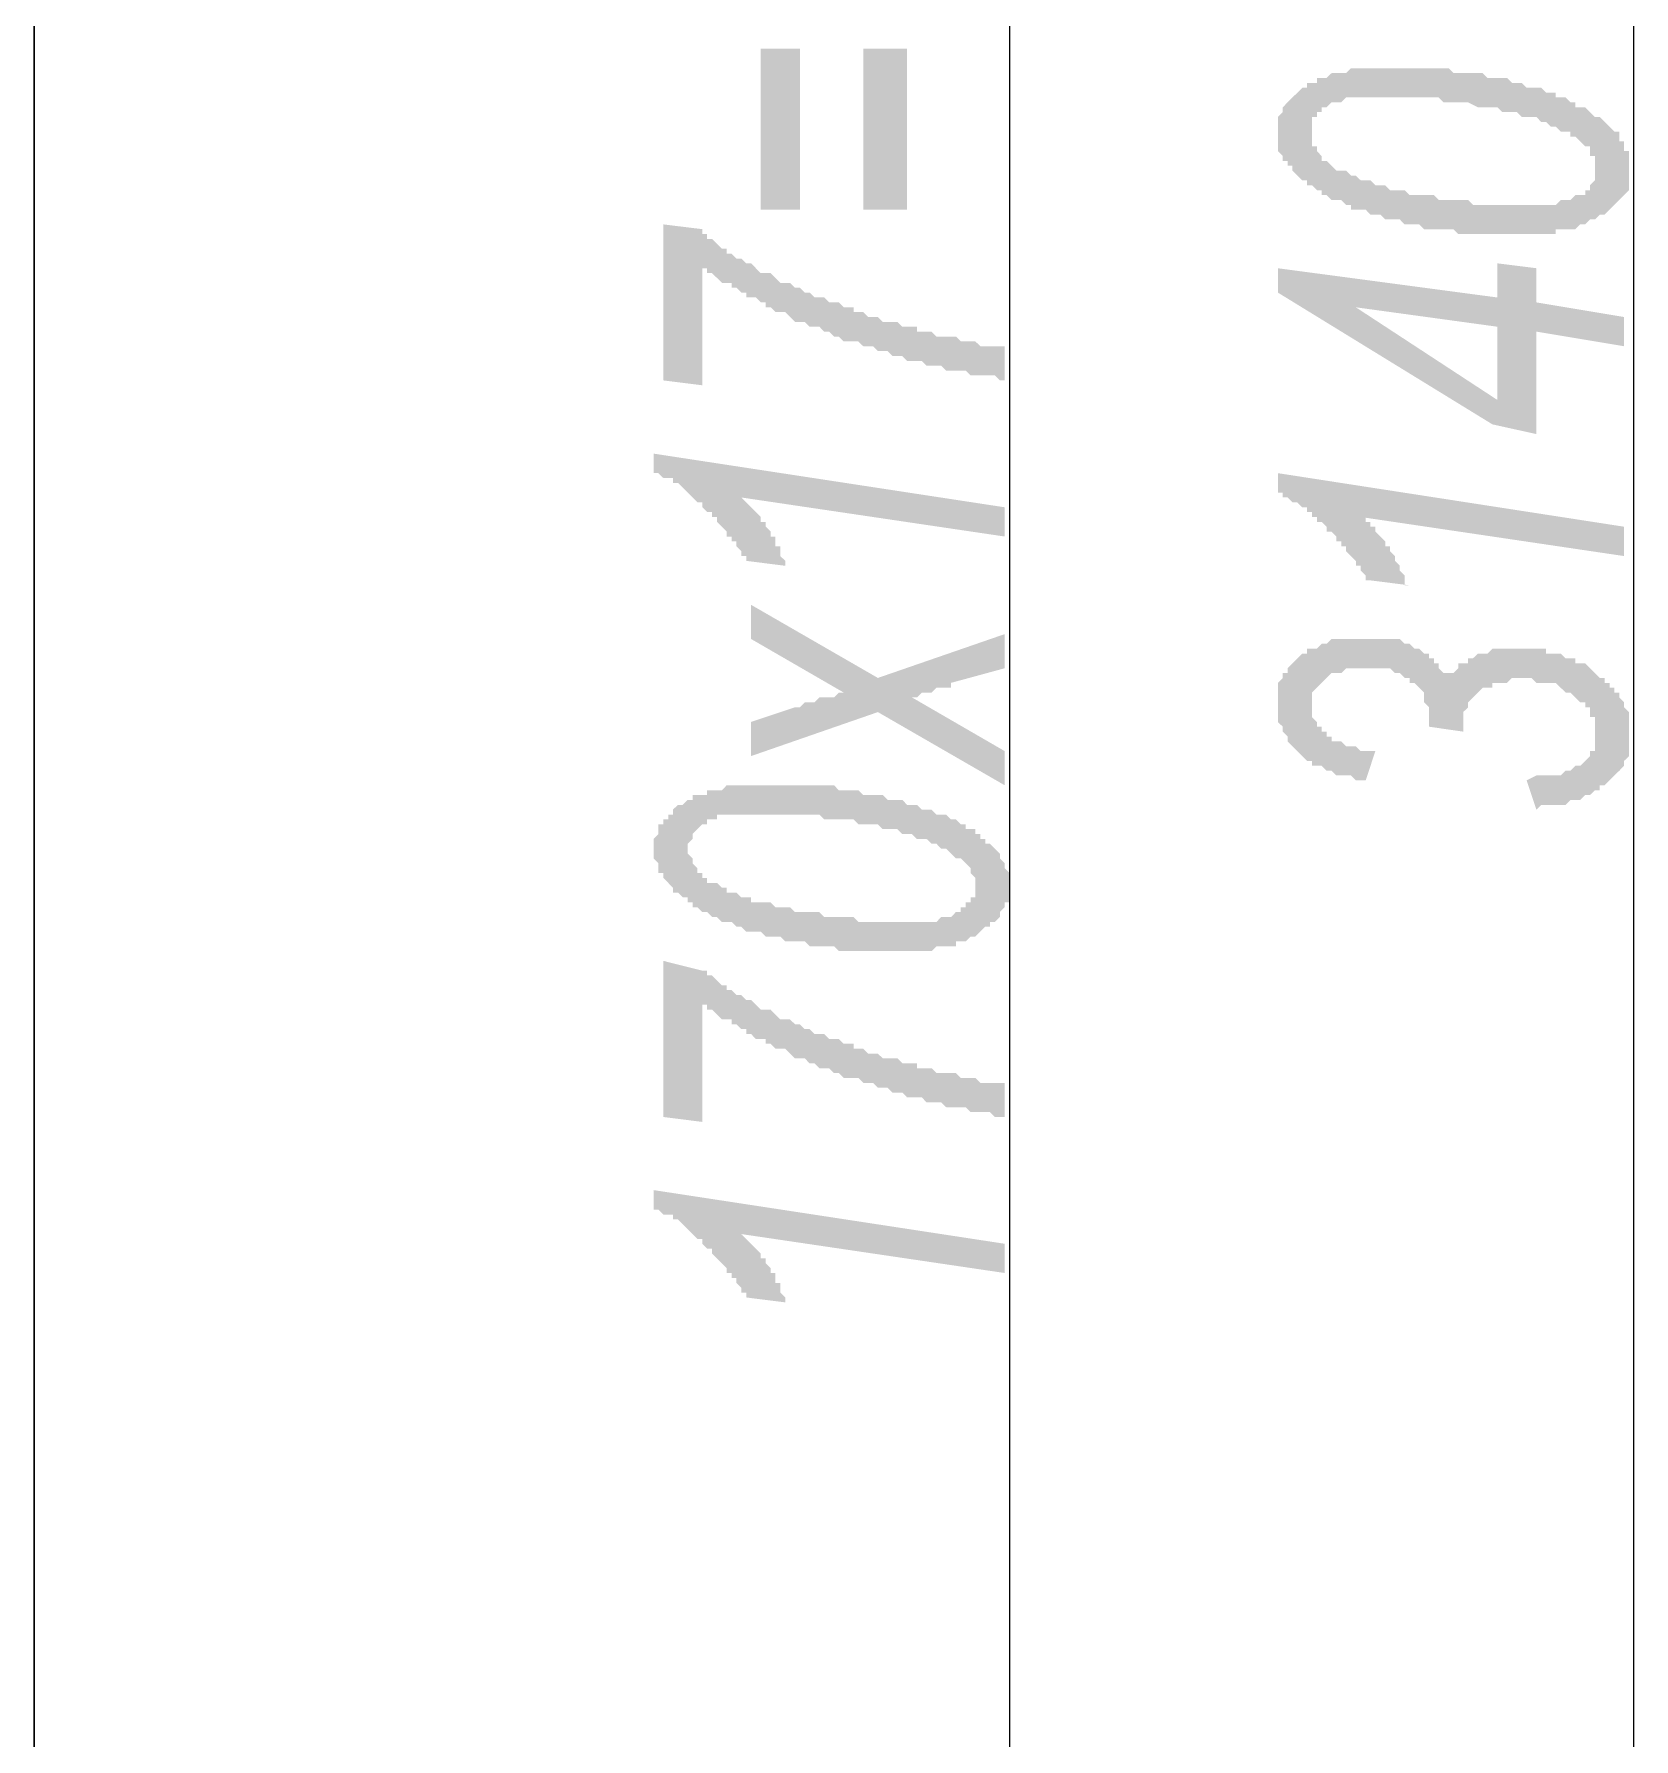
# Model space of a CAD drawing. Header units: millimetres. Extents: x 1372 to 666090, y 1285 to 31551.
# Drawn here: x 578138 to 579506, y 19870 to 21328 of the extents above; entities that cross this region are included whole.
import ezdxf

# ---------------------------------------------------------------- set-up
doc = ezdxf.new("R2010")
doc.units = ezdxf.units.MM
doc.layers.add('PDF _0', color=7, linetype='Continuous')
doc.layers.add('PDF _Аннотация - Общий_Ном._пера__1', color=7, linetype='Continuous')
doc.layers.add('PDF _Аннотация - Общий_Ном._пера__101', color=7, linetype='Continuous', true_color=0x989898)

msp = doc.modelspace()

# ---------------------------------------------------------------- hatches: boundary and pattern name
at = {"layer": 'PDF _0', "transparency": 33554559}
h = msp.add_hatch(color=256, dxfattribs=at)
h.paths.add_polyline_path([(579401.5, 21156.6), (579397.3, 21156.6), (579393.2, 21156.6), (579389, 21156.6), (579384.8, 21156.6), (579380.6, 21156.6), (579376.5, 21156.6), (579372.3, 21156.6), (579368.1, 21156.6), (579364, 21156.6), (579359.8, 21156.6), (579355.6, 21156.6), (579351.5, 21160.8), (579347.3, 21160.8), (579343.1, 21160.8), (579338.9, 21160.8), (579334.8, 21160.8), (579330.6, 21160.8), (579326.4, 21160.8), (579322.3, 21164.9), (579318.1, 21164.9), (579313.9, 21164.9), (579309.7, 21164.9), (579305.6, 21169.1), (579301.4, 21169.1), (579297.2, 21169.1), (579293.1, 21169.1), (579288.9, 21173.3), (579284.7, 21173.3), (579280.5, 21173.3), (579280.5, 21173.3), (579276.4, 21177.5), (579272.2, 21177.5), (579268, 21177.5), (579263.9, 21177.5), (579263.9, 21181.6), (579263.9, 21181.6), (579259.7, 21181.6), (579255.5, 21185.8), (579251.4, 21185.8), (579247.2, 21185.8), (579243, 21190), (579238.8, 21190), (579238.8, 21194.1), (579234.7, 21194.1), (579230.5, 21198.3), (579230.5, 21198.3), (579226.3, 21198.3), (579226.3, 21202.5), (579222.2, 21202.5), (579218, 21206.6), (579218, 21206.6), (579213.8, 21210.8), (579213.8, 21215), (579209.6, 21215), (579209.6, 21219.2), (579205.5, 21219.2), (579205.5, 21223.3), (579205.5, 21223.3), (579201.3, 21227.5), (579201.3, 21227.5), (579201.3, 21231.7), (579201.3, 21235.8), (579201.3, 21235.8), (579201.3, 21240), (579201.3, 21244.2), (579201.3, 21248.4), (579201.3, 21248.4), (579201.3, 21252.5), (579201.3, 21256.7), (579201.3, 21256.7), (579205.5, 21260.9), (579205.5, 21260.9), (579205.5, 21265), (579209.6, 21269.2), (579209.6, 21269.2), (579213.8, 21273.4), (579213.8, 21273.4), (579218, 21277.5), (579218, 21277.5), (579222.2, 21281.7), (579226.3, 21281.7), (579226.3, 21285.9), (579230.5, 21285.9), (579234.7, 21285.9), (579234.7, 21290.1), (579238.8, 21290.1), (579243, 21290.1), (579247.2, 21294.2), (579251.4, 21294.2), (579255.5, 21294.2), (579255.5, 21294.2), (579259.7, 21294.2), (579263.9, 21298.4), (579268, 21298.4), (579272.2, 21298.4), (579276.4, 21298.4), (579284.7, 21298.4), (579288.9, 21298.4), (579293.1, 21298.4), (579297.2, 21298.4), (579297.2, 21298.4), (579301.4, 21298.4), (579305.6, 21298.4), (579309.7, 21298.4), (579313.9, 21298.4), (579318.1, 21298.4), (579322.3, 21298.4), (579326.4, 21298.4), (579330.6, 21298.4), (579334.8, 21298.4), (579338.9, 21298.4), (579343.1, 21298.4), (579347.3, 21298.4), (579351.5, 21294.2), (579355.6, 21294.2), (579359.8, 21294.2), (579364, 21294.2), (579368.1, 21294.2), (579372.3, 21294.2), (579376.5, 21294.2), (579380.6, 21290.1), (579384.8, 21290.1), (579389, 21290.1), (579393.2, 21290.1), (579397.3, 21290.1), (579397.3, 21290.1), (579401.5, 21285.9), (579405.7, 21285.9), (579409.8, 21285.9), (579414, 21281.7), (579418.2, 21281.7), (579422.4, 21281.7), (579426.5, 21281.7), (579430.7, 21277.5), (579434.9, 21277.5), (579439, 21277.5), (579439, 21273.4), (579443.2, 21273.4), (579447.4, 21273.4), (579451.5, 21269.2), (579455.7, 21269.2), (579455.7, 21265), (579459.9, 21265), (579464.1, 21265), (579468.2, 21260.9), (579468.2, 21260.9), (579472.4, 21256.7), (579476.6, 21256.7), (579476.6, 21256.7), (579480.7, 21252.5), (579480.7, 21252.5), (579484.9, 21248.4), (579484.9, 21248.4), (579489.1, 21244.2), (579493.3, 21244.2), (579493.3, 21240), (579493.3, 21235.8), (579497.4, 21235.8), (579497.4, 21231.7), (579497.4, 21227.5), (579501.6, 21227.5), (579501.6, 21223.3), (579501.6, 21223.3), (579501.6, 21219.2), (579501.6, 21215), (579501.6, 21215), (579501.6, 21210.8), (579501.6, 21206.6), (579501.6, 21206.6), (579501.6, 21202.5), (579501.6, 21198.3), (579501.6, 21198.3), (579501.6, 21194.1), (579497.4, 21190), (579497.4, 21190), (579493.3, 21185.8), (579493.3, 21185.8), (579489.1, 21181.6), (579489.1, 21181.6), (579484.9, 21177.5), (579484.9, 21177.5), (579480.7, 21173.3), (579476.6, 21173.3), (579472.4, 21169.1), (579472.4, 21169.1), (579468.2, 21169.1), (579464.1, 21164.9), (579464.1, 21164.9), (579459.9, 21164.9), (579455.7, 21160.8), (579451.5, 21160.8), (579447.4, 21160.8), (579443.2, 21160.8), (579439, 21160.8), (579439, 21156.6), (579434.9, 21156.6), (579430.7, 21156.6), (579426.5, 21156.6), (579418.2, 21156.6), (579414, 21156.6), (579409.8, 21156.6), (579405.7, 21156.6), (579401.5, 21156.6), (579401.5, 21156.6)], flags=0)
h.paths.add_polyline_path([(579409.8, 21181.6), (579414, 21181.6), (579418.2, 21181.6), (579422.4, 21181.6), (579430.7, 21181.6), (579434.9, 21181.6), (579434.9, 21181.6), (579439, 21181.6), (579443.2, 21185.8), (579447.4, 21185.8), (579451.5, 21185.8), (579451.5, 21185.8), (579455.7, 21190), (579459.9, 21190), (579464.1, 21190), (579464.1, 21194.1), (579468.2, 21194.1), (579468.2, 21198.3), (579472.4, 21202.5), (579472.4, 21202.5), (579472.4, 21206.6), (579472.4, 21206.6), (579472.4, 21210.8), (579472.4, 21210.8), (579472.4, 21215), (579472.4, 21219.2), (579472.4, 21219.2), (579472.4, 21223.3), (579468.2, 21223.3), (579468.2, 21227.5), (579468.2, 21231.7), (579464.1, 21231.7), (579459.9, 21235.8), (579459.9, 21235.8), (579455.7, 21240), (579455.7, 21240), (579451.5, 21240), (579451.5, 21244.2), (579447.4, 21244.2), (579443.2, 21244.2), (579439, 21248.4), (579439, 21248.4), (579434.9, 21248.4), (579430.7, 21252.5), (579426.5, 21252.5), (579426.5, 21252.5), (579422.4, 21256.7), (579418.2, 21256.7), (579414, 21256.7), (579409.8, 21256.7), (579405.7, 21260.9), (579401.5, 21260.9), (579397.3, 21260.9), (579393.2, 21260.9), (579389, 21265), (579384.8, 21265), (579380.6, 21265), (579376.5, 21265), (579372.3, 21265), (579364, 21269.2), (579359.8, 21269.2), (579355.6, 21269.2), (579351.5, 21269.2), (579347.3, 21269.2), (579343.1, 21269.2), (579338.9, 21273.4), (579334.8, 21273.4), (579330.6, 21273.4), (579326.4, 21273.4), (579322.3, 21273.4), (579318.1, 21273.4), (579313.9, 21273.4), (579309.7, 21273.4), (579305.6, 21273.4), (579301.4, 21273.4), (579301.4, 21273.4), (579297.2, 21273.4), (579293.1, 21273.4), (579288.9, 21273.4), (579284.7, 21273.4), (579280.5, 21273.4), (579276.4, 21273.4), (579272.2, 21273.4), (579268, 21273.4), (579263.9, 21273.4), (579259.7, 21273.4), (579255.5, 21269.2), (579251.4, 21269.2), (579247.2, 21269.2), (579247.2, 21269.2), (579243, 21265), (579238.8, 21265), (579238.8, 21260.9), (579234.7, 21260.9), (579234.7, 21256.7), (579230.5, 21256.7), (579230.5, 21252.5), (579230.5, 21248.4), (579230.5, 21248.4), (579230.5, 21244.2), (579230.5, 21244.2), (579230.5, 21240), (579230.5, 21235.8), (579230.5, 21235.8), (579230.5, 21231.7), (579234.7, 21231.7), (579234.7, 21227.5), (579238.8, 21223.3), (579238.8, 21223.3), (579238.8, 21219.2), (579243, 21219.2), (579247.2, 21215), (579247.2, 21215), (579251.4, 21210.8), (579255.5, 21210.8), (579259.7, 21210.8), (579263.9, 21206.6), (579263.9, 21206.6), (579268, 21206.6), (579272.2, 21202.5), (579272.2, 21202.5), (579276.4, 21202.5), (579280.5, 21202.5), (579284.7, 21198.3), (579288.9, 21198.3), (579288.9, 21198.3), (579293.1, 21198.3), (579297.2, 21194.1), (579301.4, 21194.1), (579305.6, 21194.1), (579309.7, 21194.1), (579313.9, 21190), (579318.1, 21190), (579326.4, 21190), (579330.6, 21190), (579334.8, 21190), (579338.9, 21185.8), (579343.1, 21185.8), (579351.5, 21185.8), (579355.6, 21185.8), (579359.8, 21185.8), (579364, 21185.8), (579368.1, 21181.6), (579372.3, 21181.6), (579376.5, 21181.6), (579380.6, 21181.6), (579384.8, 21181.6), (579389, 21181.6), (579393.2, 21181.6), (579397.3, 21181.6), (579397.3, 21181.6), (579401.5, 21181.6), (579405.7, 21181.6), (579409.8, 21181.6), (579409.8, 21181.6)], flags=0)
for points in [[(578967.8, 21031.5), (578963.6, 21031.5), (578959.4, 21035.7), (578955.2, 21035.7), (578951.1, 21035.7), (578951.1, 21035.7), (578946.9, 21035.7), (578942.7, 21035.7), (578938.6, 21035.7), (578934.4, 21039.8), (578930.2, 21039.8), (578926, 21039.8), (578921.9, 21039.8), (578917.7, 21039.8), (578913.5, 21044), (578909.4, 21044), (578905.2, 21044), (578901, 21044), (578896.9, 21048.2), (578892.7, 21048.2), (578892.7, 21048.2), (578888.5, 21048.2), (578884.3, 21048.2), (578880.2, 21052.3), (578876, 21052.3), (578871.8, 21052.3), (578867.7, 21056.5), (578863.5, 21056.5), (578859.3, 21056.5), (578859.3, 21056.5), (578855.1, 21060.7), (578851, 21060.7), (578846.8, 21060.7), (578842.6, 21064.8), (578838.5, 21064.8), (578834.3, 21064.8), (578830.1, 21064.8), (578825.9, 21069), (578825.9, 21069), (578821.8, 21069), (578817.6, 21073.2), (578813.4, 21073.2), (578809.3, 21077.4), (578805.1, 21077.4), (578800.9, 21077.4), (578796.8, 21081.5), (578792.6, 21081.5), (578792.6, 21081.5), (578788.4, 21081.5), (578784.2, 21085.7), (578784.2, 21085.7), (578780.1, 21089.9), (578775.9, 21089.9), (578771.7, 21089.9), (578767.6, 21094), (578763.4, 21094), (578763.4, 21098.2), (578759.2, 21098.2), (578755, 21102.4), (578750.9, 21102.4), (578746.7, 21102.4), (578746.7, 21106.6), (578742.5, 21106.6), (578738.4, 21110.7), (578734.2, 21110.7), (578734.2, 21114.9), (578730, 21114.9), (578725.9, 21114.9), (578721.7, 21119.1), (578721.7, 21119.1), (578717.5, 21123.2), (578713.3, 21123.2), (578713.3, 21127.4), (578709.2, 21127.4), (578709.2, 21127.4), (578709.2, 21027.3), (578675.8, 21031.5), (578675.8, 21164.9), (578709.2, 21160.8), (578709.2, 21156.6), (578713.3, 21156.6), (578713.3, 21152.4), (578717.5, 21152.4), (578721.7, 21148.3), (578721.7, 21148.3), (578725.9, 21144.1), (578730, 21144.1), (578730, 21139.9), (578734.2, 21139.9), (578738.4, 21135.7), (578742.5, 21135.7), (578742.5, 21135.7), (578746.7, 21131.6), (578750.9, 21131.6), (578755, 21127.4), (578755, 21127.4), (578759.2, 21123.2), (578763.4, 21123.2), (578767.6, 21123.2), (578771.7, 21119.1), (578771.7, 21119.1), (578775.9, 21114.9), (578780.1, 21114.9), (578784.2, 21114.9), (578788.4, 21110.7), (578792.6, 21110.7), (578796.8, 21106.6), (578796.8, 21106.6), (578800.9, 21106.6), (578805.1, 21102.4), (578809.3, 21102.4), (578813.4, 21102.4), (578817.6, 21098.2), (578821.8, 21098.2), (578825.9, 21098.2), (578830.1, 21094), (578834.3, 21094), (578838.5, 21094), (578838.5, 21089.9), (578842.6, 21089.9), (578846.8, 21089.9), (578851, 21085.7), (578855.1, 21085.7), (578859.3, 21085.7), (578863.5, 21081.5), (578867.7, 21081.5), (578871.8, 21081.5), (578876, 21081.5), (578880.2, 21077.4), (578884.3, 21077.4), (578888.5, 21077.4), (578892.7, 21077.4), (578892.7, 21073.2), (578896.9, 21073.2), (578901, 21073.2), (578905.2, 21073.2), (578909.4, 21069), (578913.5, 21069), (578917.7, 21069), (578921.9, 21069), (578926, 21069), (578930.2, 21064.8), (578934.4, 21064.8), (578938.6, 21064.8), (578938.6, 21064.8), (578942.7, 21064.8), (578946.9, 21060.7), (578951.1, 21060.7), (578955.2, 21060.7), (578959.4, 21060.7), (578963.6, 21060.7), (578967.8, 21060.7), (578967.8, 21060.7)], [(578967.8, 20898), (578742.5, 20931.4), (578742.5, 20931.4), (578746.7, 20927.2), (578746.7, 20927.2), (578750.9, 20923), (578750.9, 20923), (578755, 20918.9), (578755, 20918.9), (578759.2, 20914.7), (578759.2, 20910.5), (578763.4, 20910.5), (578763.4, 20906.4), (578763.4, 20906.4), (578767.6, 20902.2), (578767.6, 20898), (578771.7, 20898), (578771.7, 20893.8), (578771.7, 20889.7), (578775.9, 20889.7), (578775.9, 20885.5), (578775.9, 20881.3), (578780.1, 20877.2), (578780.1, 20877.2), (578780.1, 20873), (578746.7, 20877.2), (578746.7, 20881.3), (578742.5, 20881.3), (578742.5, 20885.5), (578742.5, 20885.5), (578738.4, 20889.7), (578738.4, 20893.8), (578734.2, 20893.8), (578734.2, 20898), (578730, 20898), (578730, 20902.2), (578725.9, 20906.4), (578725.9, 20906.4), (578721.7, 20910.5), (578721.7, 20914.7), (578717.5, 20914.7), (578717.5, 20918.9), (578713.3, 20918.9), (578709.2, 20923), (578709.2, 20927.2), (578705, 20927.2), (578700.8, 20931.4), (578700.8, 20931.4), (578696.7, 20935.6), (578696.7, 20935.6), (578692.5, 20939.7), (578692.5, 20939.7), (578688.3, 20943.9), (578688.3, 20943.9), (578684.1, 20943.9), (578684.1, 20948.1), (578680, 20948.1), (578675.8, 20948.1), (578671.6, 20952.2), (578667.5, 20952.2), (578667.5, 20952.2), (578667.5, 20968.9), (578967.8, 20923)], [(579497.4, 20881.3), (579272.2, 20914.7), (579276.4, 20914.7), (579276.4, 20910.5), (579280.5, 20910.5), (579280.5, 20906.4), (579284.7, 20906.4), (579284.7, 20902.2), (579288.9, 20898), (579288.9, 20898), (579293.1, 20893.8), (579293.1, 20893.8), (579293.1, 20889.7), (579297.2, 20889.7), (579297.2, 20885.5), (579301.4, 20881.3), (579301.4, 20881.3), (579301.4, 20877.2), (579305.6, 20873), (579305.6, 20868.8), (579305.6, 20868.8), (579309.7, 20864.7), (579309.7, 20860.5), (579309.7, 20856.3), (579313.9, 20856.3), (579280.5, 20860.5), (579276.4, 20860.5), (579276.4, 20864.7), (579272.2, 20868.8), (579272.2, 20868.8), (579272.2, 20873), (579268, 20873), (579268, 20877.2), (579263.9, 20881.3), (579263.9, 20881.3), (579259.7, 20885.5), (579259.7, 20889.7), (579255.5, 20889.7), (579255.5, 20893.8), (579251.4, 20893.8), (579251.4, 20898), (579247.2, 20902.2), (579243, 20902.2), (579243, 20906.4), (579238.8, 20910.5), (579234.7, 20910.5), (579234.7, 20914.7), (579230.5, 20914.7), (579230.5, 20918.9), (579226.3, 20918.9), (579226.3, 20923), (579222.2, 20923), (579218, 20927.2), (579218, 20927.2), (579218, 20927.2), (579213.8, 20927.2), (579209.6, 20931.4), (579205.5, 20931.4), (579205.5, 20935.6), (579201.3, 20935.6), (579201.3, 20935.6), (579201.3, 20952.2), (579497.4, 20906.4)], [(578967.8, 20685.3), (578859.3, 20747.9), (578750.9, 20710.3), (578750.9, 20739.5), (578788.4, 20752), (578792.6, 20752), (578796.8, 20756.2), (578800.9, 20756.2), (578805.1, 20756.2), (578809.3, 20760.4), (578813.4, 20760.4), (578817.6, 20760.4), (578821.8, 20760.4), (578825.9, 20764.6), (578825.9, 20764.6), (578830.1, 20764.6), (578750.9, 20810.4), (578750.9, 20839.6), (578859.3, 20777.1), (578967.8, 20814.6), (578967.8, 20785.4), (578921.9, 20772.9), (578921.9, 20768.7), (578917.7, 20768.7), (578913.5, 20768.7), (578909.4, 20768.7), (578905.2, 20764.6), (578901, 20764.6), (578896.9, 20764.6), (578892.7, 20760.4), (578888.5, 20760.4), (578888.5, 20760.4), (578967.8, 20714.5)], [(579422.4, 20664.5), (579414, 20689.5), (579422.4, 20693.7), (579426.5, 20693.7), (579430.7, 20693.7), (579434.9, 20693.7), (579439, 20693.7), (579443.2, 20693.7), (579447.4, 20697.8), (579451.5, 20697.8), (579451.5, 20697.8), (579455.7, 20702), (579459.9, 20702), (579459.9, 20702), (579459.9, 20702), (579464.1, 20706.2), (579464.1, 20706.2), (579468.2, 20710.3), (579468.2, 20714.5), (579472.4, 20714.5), (579472.4, 20718.7), (579472.4, 20718.7), (579472.4, 20722.9), (579472.4, 20727), (579472.4, 20731.2), (579472.4, 20731.2), (579472.4, 20735.4), (579472.4, 20739.5), (579472.4, 20739.5), (579472.4, 20743.7), (579468.2, 20743.7), (579468.2, 20747.9), (579468.2, 20752), (579464.1, 20752), (579464.1, 20756.2), (579459.9, 20756.2), (579455.7, 20760.4), (579455.7, 20760.4), (579451.5, 20764.6), (579447.4, 20764.6), (579443.2, 20768.7), (579443.2, 20768.7), (579439, 20772.9), (579434.9, 20772.9), (579430.7, 20772.9), (579426.5, 20772.9), (579422.4, 20772.9), (579418.2, 20777.1), (579414, 20777.1), (579409.8, 20777.1), (579409.8, 20777.1), (579405.7, 20777.1), (579401.5, 20777.1), (579397.3, 20772.9), (579393.2, 20772.9), (579389, 20772.9), (579384.8, 20772.9), (579384.8, 20768.7), (579380.6, 20768.7), (579376.5, 20768.7), (579372.3, 20764.6), (579372.3, 20764.6), (579368.1, 20760.4), (579368.1, 20760.4), (579364, 20756.2), (579364, 20756.2), (579364, 20752), (579359.8, 20747.9), (579359.8, 20747.9), (579359.8, 20743.7), (579359.8, 20739.5), (579359.8, 20739.5), (579359.8, 20735.4), (579359.8, 20731.2), (579359.8, 20731.2), (579330.6, 20735.4), (579330.6, 20735.4), (579330.6, 20739.5), (579330.6, 20739.5), (579330.6, 20743.7), (579330.6, 20747.9), (579330.6, 20752), (579330.6, 20752), (579326.4, 20756.2), (579326.4, 20760.4), (579326.4, 20760.4), (579326.4, 20764.6), (579322.3, 20768.7), (579322.3, 20768.7), (579318.1, 20772.9), (579318.1, 20772.9), (579313.9, 20772.9), (579313.9, 20777.1), (579309.7, 20777.1), (579305.6, 20781.2), (579301.4, 20781.2), (579297.2, 20785.4), (579297.2, 20785.4), (579293.1, 20785.4), (579288.9, 20785.4), (579284.7, 20785.4), (579280.5, 20785.4), (579276.4, 20785.4), (579272.2, 20785.4), (579268, 20785.4), (579263.9, 20785.4), (579259.7, 20785.4), (579259.7, 20785.4), (579255.5, 20781.2), (579251.4, 20781.2), (579247.2, 20781.2), (579243, 20777.1), (579243, 20777.1), (579238.8, 20772.9), (579238.8, 20772.9), (579234.7, 20768.7), (579234.7, 20768.7), (579230.5, 20764.6), (579230.5, 20764.6), (579230.5, 20760.4), (579230.5, 20756.2), (579230.5, 20756.2), (579230.5, 20752), (579230.5, 20752), (579230.5, 20747.9), (579230.5, 20743.7), (579230.5, 20743.7), (579234.7, 20739.5), (579234.7, 20735.4), (579238.8, 20735.4), (579238.8, 20731.2), (579243, 20731.2), (579243, 20727), (579247.2, 20727), (579247.2, 20722.9), (579251.4, 20722.9), (579255.5, 20722.9), (579259.7, 20718.7), (579263.9, 20718.7), (579263.9, 20718.7), (579268, 20718.7), (579272.2, 20714.5), (579276.4, 20714.5), (579280.5, 20714.5), (579284.7, 20714.5), (579276.4, 20689.5), (579272.2, 20689.5), (579268, 20689.5), (579263.9, 20693.7), (579259.7, 20693.7), (579255.5, 20693.7), (579251.4, 20693.7), (579247.2, 20697.8), (579247.2, 20697.8), (579243, 20697.8), (579238.8, 20702), (579234.7, 20702), (579230.5, 20702), (579230.5, 20706.2), (579226.3, 20706.2), (579222.2, 20710.3), (579222.2, 20710.3), (579218, 20714.5), (579218, 20714.5), (579213.8, 20718.7), (579213.8, 20718.7), (579209.6, 20722.9), (579209.6, 20722.9), (579209.6, 20727), (579205.5, 20731.2), (579205.5, 20731.2), (579205.5, 20735.4), (579201.3, 20739.5), (579201.3, 20739.5), (579201.3, 20743.7), (579201.3, 20747.9), (579201.3, 20747.9), (579201.3, 20752), (579201.3, 20756.2), (579201.3, 20756.2), (579201.3, 20760.4), (579201.3, 20764.6), (579201.3, 20768.7), (579201.3, 20768.7), (579201.3, 20772.9), (579205.5, 20777.1), (579205.5, 20777.1), (579205.5, 20781.2), (579209.6, 20781.2), (579209.6, 20785.4), (579213.8, 20789.6), (579213.8, 20789.6), (579218, 20793.8), (579218, 20793.8), (579222.2, 20797.9), (579222.2, 20797.9), (579226.3, 20797.9), (579226.3, 20802.1), (579230.5, 20802.1), (579234.7, 20802.1), (579238.8, 20806.3), (579243, 20806.3), (579243, 20806.3), (579247.2, 20810.4), (579251.4, 20810.4), (579255.5, 20810.4), (579259.7, 20810.4), (579263.9, 20810.4), (579268, 20810.4), (579272.2, 20810.4), (579276.4, 20810.4), (579280.5, 20810.4), (579284.7, 20810.4), (579288.9, 20810.4), (579293.1, 20810.4), (579297.2, 20810.4), (579301.4, 20810.4), (579305.6, 20810.4), (579309.7, 20806.3), (579309.7, 20806.3), (579313.9, 20806.3), (579318.1, 20802.1), (579322.3, 20802.1), (579322.3, 20802.1), (579326.4, 20797.9), (579330.6, 20797.9), (579330.6, 20793.8), (579334.8, 20793.8), (579334.8, 20789.6), (579338.9, 20789.6), (579338.9, 20785.4), (579343.1, 20781.2), (579347.3, 20781.2), (579347.3, 20777.1), (579347.3, 20781.2), (579351.5, 20781.2), (579355.6, 20785.4), (579355.6, 20789.6), (579359.8, 20789.6), (579364, 20789.6), (579364, 20793.8), (579368.1, 20793.8), (579372.3, 20797.9), (579376.5, 20797.9), (579376.5, 20797.9), (579380.6, 20797.9), (579384.8, 20802.1), (579389, 20802.1), (579393.2, 20802.1), (579397.3, 20802.1), (579401.5, 20802.1), (579405.7, 20802.1), (579409.8, 20802.1), (579414, 20802.1), (579418.2, 20802.1), (579422.4, 20802.1), (579426.5, 20802.1), (579430.7, 20802.1), (579430.7, 20797.9), (579434.9, 20797.9), (579439, 20797.9), (579443.2, 20797.9), (579447.4, 20793.8), (579451.5, 20793.8), (579455.7, 20793.8), (579455.7, 20789.6), (579459.9, 20789.6), (579464.1, 20789.6), (579468.2, 20785.4), (579468.2, 20785.4), (579472.4, 20781.2), (579472.4, 20781.2), (579476.6, 20777.1), (579480.7, 20777.1), (579480.7, 20772.9), (579484.9, 20772.9), (579484.9, 20768.7), (579489.1, 20768.7), (579489.1, 20764.6), (579493.3, 20764.6), (579493.3, 20760.4), (579497.4, 20756.2), (579497.4, 20756.2), (579497.4, 20752), (579501.6, 20747.9), (579501.6, 20747.9), (579501.6, 20743.7), (579501.6, 20743.7), (579501.6, 20739.5), (579501.6, 20735.4), (579501.6, 20731.2), (579501.6, 20731.2), (579501.6, 20727), (579501.6, 20722.9), (579501.6, 20722.9), (579501.6, 20718.7), (579501.6, 20714.5), (579501.6, 20714.5), (579501.6, 20710.3), (579497.4, 20706.2), (579497.4, 20706.2), (579497.4, 20702), (579493.3, 20697.8), (579493.3, 20697.8), (579489.1, 20693.7), (579489.1, 20693.7), (579484.9, 20689.5), (579484.9, 20689.5), (579480.7, 20685.3), (579480.7, 20685.3), (579476.6, 20685.3), (579476.6, 20681.1), (579472.4, 20681.1), (579468.2, 20677), (579464.1, 20677), (579464.1, 20677), (579459.9, 20672.8), (579455.7, 20672.8), (579451.5, 20672.8), (579447.4, 20668.6), (579443.2, 20668.6), (579439, 20668.6), (579434.9, 20668.6), (579430.7, 20668.6), (579426.5, 20668.6), (579422.4, 20664.5), (579422.4, 20664.5)], [(578967.8, 20401.7), (578963.6, 20401.7), (578959.4, 20401.7), (578955.2, 20405.9), (578951.1, 20405.9), (578951.1, 20405.9), (578946.9, 20405.9), (578942.7, 20405.9), (578938.6, 20405.9), (578934.4, 20410.1), (578930.2, 20410.1), (578926, 20410.1), (578921.9, 20410.1), (578917.7, 20410.1), (578913.5, 20414.2), (578909.4, 20414.2), (578905.2, 20414.2), (578901, 20414.2), (578896.9, 20418.4), (578892.7, 20418.4), (578892.7, 20418.4), (578888.5, 20418.4), (578884.3, 20418.4), (578880.2, 20422.6), (578876, 20422.6), (578871.8, 20422.6), (578867.7, 20426.7), (578863.5, 20426.7), (578859.3, 20426.7), (578859.3, 20426.7), (578855.1, 20430.9), (578851, 20430.9), (578846.8, 20430.9), (578842.6, 20435.1), (578838.5, 20435.1), (578834.3, 20435.1), (578830.1, 20435.1), (578825.9, 20439.2), (578825.9, 20439.2), (578821.8, 20439.2), (578817.6, 20443.4), (578813.4, 20443.4), (578809.3, 20443.4), (578805.1, 20447.6), (578800.9, 20447.6), (578796.8, 20451.8), (578792.6, 20451.8), (578792.6, 20451.8), (578788.4, 20451.8), (578784.2, 20455.9), (578784.2, 20455.9), (578780.1, 20460.1), (578775.9, 20460.1), (578771.7, 20460.1), (578767.6, 20464.3), (578763.4, 20464.3), (578763.4, 20468.4), (578759.2, 20468.4), (578755, 20468.4), (578750.9, 20472.6), (578746.7, 20472.6), (578746.7, 20476.8), (578742.5, 20476.8), (578738.4, 20481), (578734.2, 20481), (578734.2, 20485.1), (578730, 20485.1), (578725.9, 20485.1), (578721.7, 20489.3), (578721.7, 20489.3), (578717.5, 20493.5), (578713.3, 20493.5), (578713.3, 20497.6), (578709.2, 20497.6), (578709.2, 20497.6), (578709.2, 20397.5), (578675.8, 20401.7), (578675.8, 20535.2), (578709.2, 20526.8), (578709.2, 20526.8), (578713.3, 20526.8), (578713.3, 20522.7), (578717.5, 20522.7), (578721.7, 20518.5), (578721.7, 20518.5), (578725.9, 20514.3), (578730, 20514.3), (578730, 20510.2), (578734.2, 20510.2), (578738.4, 20506), (578742.5, 20506), (578742.5, 20506), (578746.7, 20501.8), (578750.9, 20501.8), (578755, 20497.6), (578755, 20497.6), (578759.2, 20493.5), (578763.4, 20493.5), (578767.6, 20493.5), (578771.7, 20489.3), (578771.7, 20489.3), (578775.9, 20485.1), (578780.1, 20485.1), (578784.2, 20485.1), (578788.4, 20481), (578792.6, 20481), (578796.8, 20476.8), (578796.8, 20476.8), (578800.9, 20476.8), (578805.1, 20472.6), (578809.3, 20472.6), (578813.4, 20472.6), (578817.6, 20468.4), (578821.8, 20468.4), (578825.9, 20468.4), (578830.1, 20464.3), (578834.3, 20464.3), (578838.5, 20464.3), (578838.5, 20460.1), (578842.6, 20460.1), (578846.8, 20460.1), (578851, 20455.9), (578855.1, 20455.9), (578859.3, 20455.9), (578863.5, 20451.8), (578867.7, 20451.8), (578871.8, 20451.8), (578876, 20451.8), (578880.2, 20447.6), (578884.3, 20447.6), (578888.5, 20447.6), (578892.7, 20447.6), (578892.7, 20443.4), (578896.9, 20443.4), (578901, 20443.4), (578905.2, 20443.4), (578909.4, 20439.2), (578913.5, 20439.2), (578917.7, 20439.2), (578921.9, 20439.2), (578926, 20439.2), (578930.2, 20435.1), (578934.4, 20435.1), (578938.6, 20435.1), (578938.6, 20435.1), (578942.7, 20435.1), (578946.9, 20430.9), (578951.1, 20430.9), (578955.2, 20430.9), (578959.4, 20430.9), (578963.6, 20430.9), (578967.8, 20430.9), (578967.8, 20430.9)], [(578967.8, 20268.3), (578742.5, 20301.6), (578742.5, 20301.6), (578746.7, 20297.4), (578746.7, 20297.4), (578750.9, 20293.3), (578750.9, 20293.3), (578755, 20289.1), (578755, 20289.1), (578759.2, 20284.9), (578759.2, 20280.8), (578763.4, 20280.8), (578763.4, 20276.6), (578763.4, 20276.6), (578767.6, 20272.4), (578767.6, 20268.3), (578771.7, 20268.3), (578771.7, 20264.1), (578771.7, 20259.9), (578775.9, 20259.9), (578775.9, 20255.7), (578775.9, 20251.6), (578780.1, 20247.4), (578780.1, 20243.2), (578780.1, 20243.2), (578746.7, 20247.4), (578746.7, 20251.6), (578742.5, 20251.6), (578742.5, 20255.7), (578742.5, 20255.7), (578738.4, 20259.9), (578738.4, 20264.1), (578734.2, 20264.1), (578734.2, 20268.3), (578730, 20268.3), (578730, 20272.4), (578725.9, 20276.6), (578725.9, 20276.6), (578721.7, 20280.8), (578721.7, 20280.8), (578717.5, 20284.9), (578717.5, 20289.1), (578713.3, 20289.1), (578709.2, 20293.3), (578709.2, 20297.4), (578705, 20297.4), (578700.8, 20301.6), (578700.8, 20301.6), (578696.7, 20305.8), (578696.7, 20305.8), (578692.5, 20310), (578692.5, 20310), (578688.3, 20314.1), (578688.3, 20314.1), (578684.1, 20314.1), (578684.1, 20318.3), (578680, 20318.3), (578675.8, 20318.3), (578671.6, 20322.5), (578667.5, 20322.5), (578667.5, 20322.5), (578667.5, 20339.2), (578967.8, 20293.3)]]:
    msp.add_hatch(color=256, dxfattribs=at).paths.add_polyline_path(points)
h = msp.add_hatch(color=256, dxfattribs=at)
h.paths.add_polyline_path([(579497.4, 21060.7), (579422.4, 21073.2), (579422.4, 20985.6), (579384.8, 20993.9), (579201.3, 21106.6), (579201.3, 21127.4), (579389, 21102.4), (579389, 21131.6), (579422.4, 21127.4), (579422.4, 21098.2), (579497.4, 21085.7)], flags=0)
h.paths.add_polyline_path([(579389, 21077.4), (579268, 21094), (579389, 21014.8)], flags=0)
h = msp.add_hatch(color=256, dxfattribs=at)
h.paths.add_polyline_path([(578867.7, 20543.5), (578863.5, 20543.5), (578859.3, 20543.5), (578859.3, 20543.5), (578855.1, 20543.5), (578851, 20543.5), (578846.8, 20543.5), (578842.6, 20543.5), (578838.5, 20543.5), (578834.3, 20543.5), (578830.1, 20543.5), (578825.9, 20543.5), (578821.8, 20547.7), (578817.6, 20547.7), (578813.4, 20547.7), (578809.3, 20547.7), (578805.1, 20547.7), (578800.9, 20547.7), (578796.8, 20551.9), (578792.6, 20551.9), (578788.4, 20551.9), (578784.2, 20551.9), (578780.1, 20551.9), (578775.9, 20556), (578771.7, 20556), (578767.6, 20556), (578763.4, 20556), (578759.2, 20560.2), (578755, 20560.2), (578750.9, 20560.2), (578746.7, 20560.2), (578742.5, 20564.4), (578742.5, 20564.4), (578738.4, 20564.4), (578734.2, 20568.5), (578730, 20568.5), (578730, 20568.5), (578725.9, 20568.5), (578721.7, 20572.7), (578717.5, 20572.7), (578713.3, 20576.9), (578713.3, 20576.9), (578709.2, 20576.9), (578705, 20581.1), (578700.8, 20581.1), (578700.8, 20585.2), (578696.7, 20585.2), (578696.7, 20589.4), (578692.5, 20589.4), (578692.5, 20589.4), (578688.3, 20593.6), (578684.1, 20593.6), (578684.1, 20597.7), (578680, 20601.9), (578680, 20601.9), (578675.8, 20606.1), (578675.8, 20606.1), (578675.8, 20610.2), (578671.6, 20610.2), (578671.6, 20614.4), (578671.6, 20618.6), (578671.6, 20618.6), (578667.5, 20622.8), (578667.5, 20626.9), (578667.5, 20626.9), (578667.5, 20631.1), (578667.5, 20635.3), (578667.5, 20635.3), (578667.5, 20639.4), (578671.6, 20643.6), (578671.6, 20643.6), (578671.6, 20647.8), (578671.6, 20652), (578675.8, 20652), (578675.8, 20656.1), (578680, 20656.1), (578680, 20660.3), (578684.1, 20660.3), (578684.1, 20664.5), (578688.3, 20668.6), (578692.5, 20668.6), (578692.5, 20668.6), (578696.7, 20672.8), (578700.8, 20672.8), (578700.8, 20677), (578705, 20677), (578709.2, 20677), (578713.3, 20677), (578713.3, 20681.1), (578717.5, 20681.1), (578721.7, 20681.1), (578725.9, 20681.1), (578730, 20685.3), (578734.2, 20685.3), (578738.4, 20685.3), (578742.5, 20685.3), (578746.7, 20685.3), (578750.9, 20685.3), (578755, 20685.3), (578759.2, 20685.3), (578763.4, 20685.3), (578767.6, 20685.3), (578771.7, 20685.3), (578775.9, 20685.3), (578780.1, 20685.3), (578784.2, 20685.3), (578788.4, 20685.3), (578792.6, 20685.3), (578796.8, 20685.3), (578800.9, 20685.3), (578805.1, 20685.3), (578809.3, 20685.3), (578813.4, 20685.3), (578817.6, 20685.3), (578821.8, 20685.3), (578825.9, 20681.1), (578830.1, 20681.1), (578830.1, 20681.1), (578834.3, 20681.1), (578838.5, 20681.1), (578842.6, 20681.1), (578846.8, 20677), (578851, 20677), (578855.1, 20677), (578859.3, 20677), (578863.5, 20677), (578863.5, 20677), (578867.7, 20672.8), (578871.8, 20672.8), (578876, 20672.8), (578880.2, 20672.8), (578884.3, 20668.6), (578888.5, 20668.6), (578892.7, 20668.6), (578896.9, 20664.5), (578901, 20664.5), (578905.2, 20664.5), (578909.4, 20660.3), (578913.5, 20660.3), (578917.7, 20660.3), (578921.9, 20656.1), (578921.9, 20656.1), (578926, 20656.1), (578930.2, 20652), (578934.4, 20652), (578934.4, 20647.8), (578938.6, 20647.8), (578942.7, 20647.8), (578942.7, 20643.6), (578946.9, 20643.6), (578946.9, 20639.4), (578951.1, 20639.4), (578951.1, 20635.3), (578955.2, 20635.3), (578959.4, 20631.1), (578959.4, 20631.1), (578963.6, 20626.9), (578963.6, 20622.8), (578963.6, 20622.8), (578967.8, 20618.6), (578967.8, 20618.6), (578967.8, 20614.4), (578971.9, 20610.2), (578971.9, 20610.2), (578971.9, 20606.1), (578971.9, 20601.9), (578971.9, 20601.9), (578971.9, 20597.7), (578971.9, 20593.6), (578971.9, 20593.6), (578971.9, 20589.4), (578971.9, 20585.2), (578967.8, 20585.2), (578967.8, 20581.1), (578967.8, 20581.1), (578963.6, 20576.9), (578963.6, 20572.7), (578963.6, 20572.7), (578959.4, 20568.5), (578955.2, 20568.5), (578955.2, 20564.4), (578951.1, 20564.4), (578946.9, 20560.2), (578946.9, 20560.2), (578942.7, 20556), (578938.6, 20556), (578938.6, 20556), (578934.4, 20551.9), (578930.2, 20551.9), (578926, 20551.9), (578926, 20547.7), (578921.9, 20547.7), (578917.7, 20547.7), (578913.5, 20547.7), (578909.4, 20547.7), (578905.2, 20543.5), (578901, 20543.5), (578896.9, 20543.5), (578892.7, 20543.5), (578888.5, 20543.5), (578884.3, 20543.5), (578880.2, 20543.5), (578876, 20543.5), (578867.7, 20543.5), (578867.7, 20543.5)], flags=0)
h.paths.add_polyline_path([(578880.2, 20568.5), (578884.3, 20568.5), (578888.5, 20568.5), (578892.7, 20568.5), (578896.9, 20568.5), (578901, 20568.5), (578905.2, 20568.5), (578909.4, 20568.5), (578913.5, 20572.7), (578917.7, 20572.7), (578917.7, 20572.7), (578921.9, 20572.7), (578926, 20576.9), (578930.2, 20576.9), (578930.2, 20581.1), (578934.4, 20581.1), (578934.4, 20585.2), (578938.6, 20585.2), (578938.6, 20589.4), (578942.7, 20589.4), (578942.7, 20593.6), (578942.7, 20597.7), (578942.7, 20597.7), (578942.7, 20597.7), (578942.7, 20601.9), (578942.7, 20606.1), (578942.7, 20606.1), (578938.6, 20610.2), (578938.6, 20614.4), (578938.6, 20614.4), (578934.4, 20618.6), (578934.4, 20618.6), (578930.2, 20622.8), (578926, 20622.8), (578921.9, 20626.9), (578921.9, 20626.9), (578921.9, 20626.9), (578917.7, 20631.1), (578913.5, 20631.1), (578913.5, 20631.1), (578909.4, 20635.3), (578905.2, 20635.3), (578905.2, 20635.3), (578901, 20639.4), (578896.9, 20639.4), (578892.7, 20639.4), (578888.5, 20643.6), (578884.3, 20643.6), (578880.2, 20643.6), (578876, 20647.8), (578876, 20647.8), (578871.8, 20647.8), (578863.5, 20647.8), (578859.3, 20652), (578855.1, 20652), (578851, 20652), (578846.8, 20652), (578842.6, 20652), (578838.5, 20656.1), (578834.3, 20656.1), (578830.1, 20656.1), (578825.9, 20656.1), (578821.8, 20656.1), (578813.4, 20656.1), (578809.3, 20660.3), (578805.1, 20660.3), (578800.9, 20660.3), (578796.8, 20660.3), (578792.6, 20660.3), (578788.4, 20660.3), (578784.2, 20660.3), (578784.2, 20660.3), (578780.1, 20660.3), (578775.9, 20660.3), (578771.7, 20660.3), (578767.6, 20660.3), (578763.4, 20660.3), (578763.4, 20660.3), (578759.2, 20660.3), (578755, 20660.3), (578746.7, 20660.3), (578742.5, 20660.3), (578738.4, 20660.3), (578734.2, 20660.3), (578730, 20660.3), (578725.9, 20660.3), (578721.7, 20660.3), (578721.7, 20656.1), (578717.5, 20656.1), (578713.3, 20656.1), (578713.3, 20652), (578709.2, 20652), (578705, 20647.8), (578705, 20647.8), (578700.8, 20643.6), (578700.8, 20643.6), (578700.8, 20639.4), (578696.7, 20635.3), (578696.7, 20635.3), (578696.7, 20631.1), (578696.7, 20631.1), (578696.7, 20626.9), (578696.7, 20626.9), (578700.8, 20622.8), (578700.8, 20618.6), (578700.8, 20618.6), (578705, 20614.4), (578705, 20610.2), (578709.2, 20610.2), (578709.2, 20606.1), (578713.3, 20606.1), (578713.3, 20601.9), (578717.5, 20601.9), (578721.7, 20601.9), (578725.9, 20597.7), (578730, 20597.7), (578730, 20593.6), (578734.2, 20593.6), (578738.4, 20593.6), (578738.4, 20593.6), (578742.5, 20589.4), (578746.7, 20589.4), (578750.9, 20589.4), (578750.9, 20585.2), (578755, 20585.2), (578759.2, 20585.2), (578763.4, 20585.2), (578767.6, 20585.2), (578771.7, 20581.1), (578775.9, 20581.1), (578780.1, 20581.1), (578784.2, 20581.1), (578788.4, 20576.9), (578792.6, 20576.9), (578796.8, 20576.9), (578805.1, 20576.9), (578809.3, 20576.9), (578813.4, 20572.7), (578817.6, 20572.7), (578821.8, 20572.7), (578825.9, 20572.7), (578830.1, 20572.7), (578838.5, 20572.7), (578842.6, 20568.5), (578846.8, 20568.5), (578851, 20568.5), (578855.1, 20568.5), (578855.1, 20568.5), (578859.3, 20568.5), (578863.5, 20568.5), (578867.7, 20568.5), (578871.8, 20568.5), (578876, 20568.5), (578876, 20568.5), (578880.2, 20568.5)], flags=0)

# ---------------------------------------------------------------- linework, layer by layer
at = {"layer": 'PDF _0', "lineweight": 9}
for points in [[(578971.9, 22537.1), (578971.9, 19676)], [(579505.8, 19430), (579505.8, 22537.1)]]:
    msp.add_lwpolyline(points, dxfattribs=at)
at = {"layer": 'PDF _0', "lineweight": 9, "transparency": 33554559}
for points in [[(578792.6, 21315.1), (578792.6, 21177.5), (578759.2, 21315.1), (578759.2, 21177.5)], [(578884.3, 21315.1), (578884.3, 21177.5), (578846.8, 21315.1), (578846.8, 21177.5)]]:
    msp.add_solid(points, dxfattribs=at)
at = {"layer": 'PDF _Аннотация - Общий_Ном._пера__1', "lineweight": 20}
for points in [[(578137.8, 21285.9), (578137.8, 21285.9)], [(578137.8, 21148.3), (578137.8, 20797.9)], [(578137.8, 20622.8), (578137.8, 20622.8)], [(578137.8, 20485.1), (578137.8, 20134.8)], [(578137.8, 19959.6), (578137.8, 19959.6)]]:
    msp.add_lwpolyline(points, dxfattribs=at)
at = {"layer": 'PDF _Аннотация - Общий_Ном._пера__101', "lineweight": 30}
msp.add_lwpolyline([(578137.8, 19430), (578137.8, 25231.3)], dxfattribs=at)

doc.saveas('drawing.dxf')
